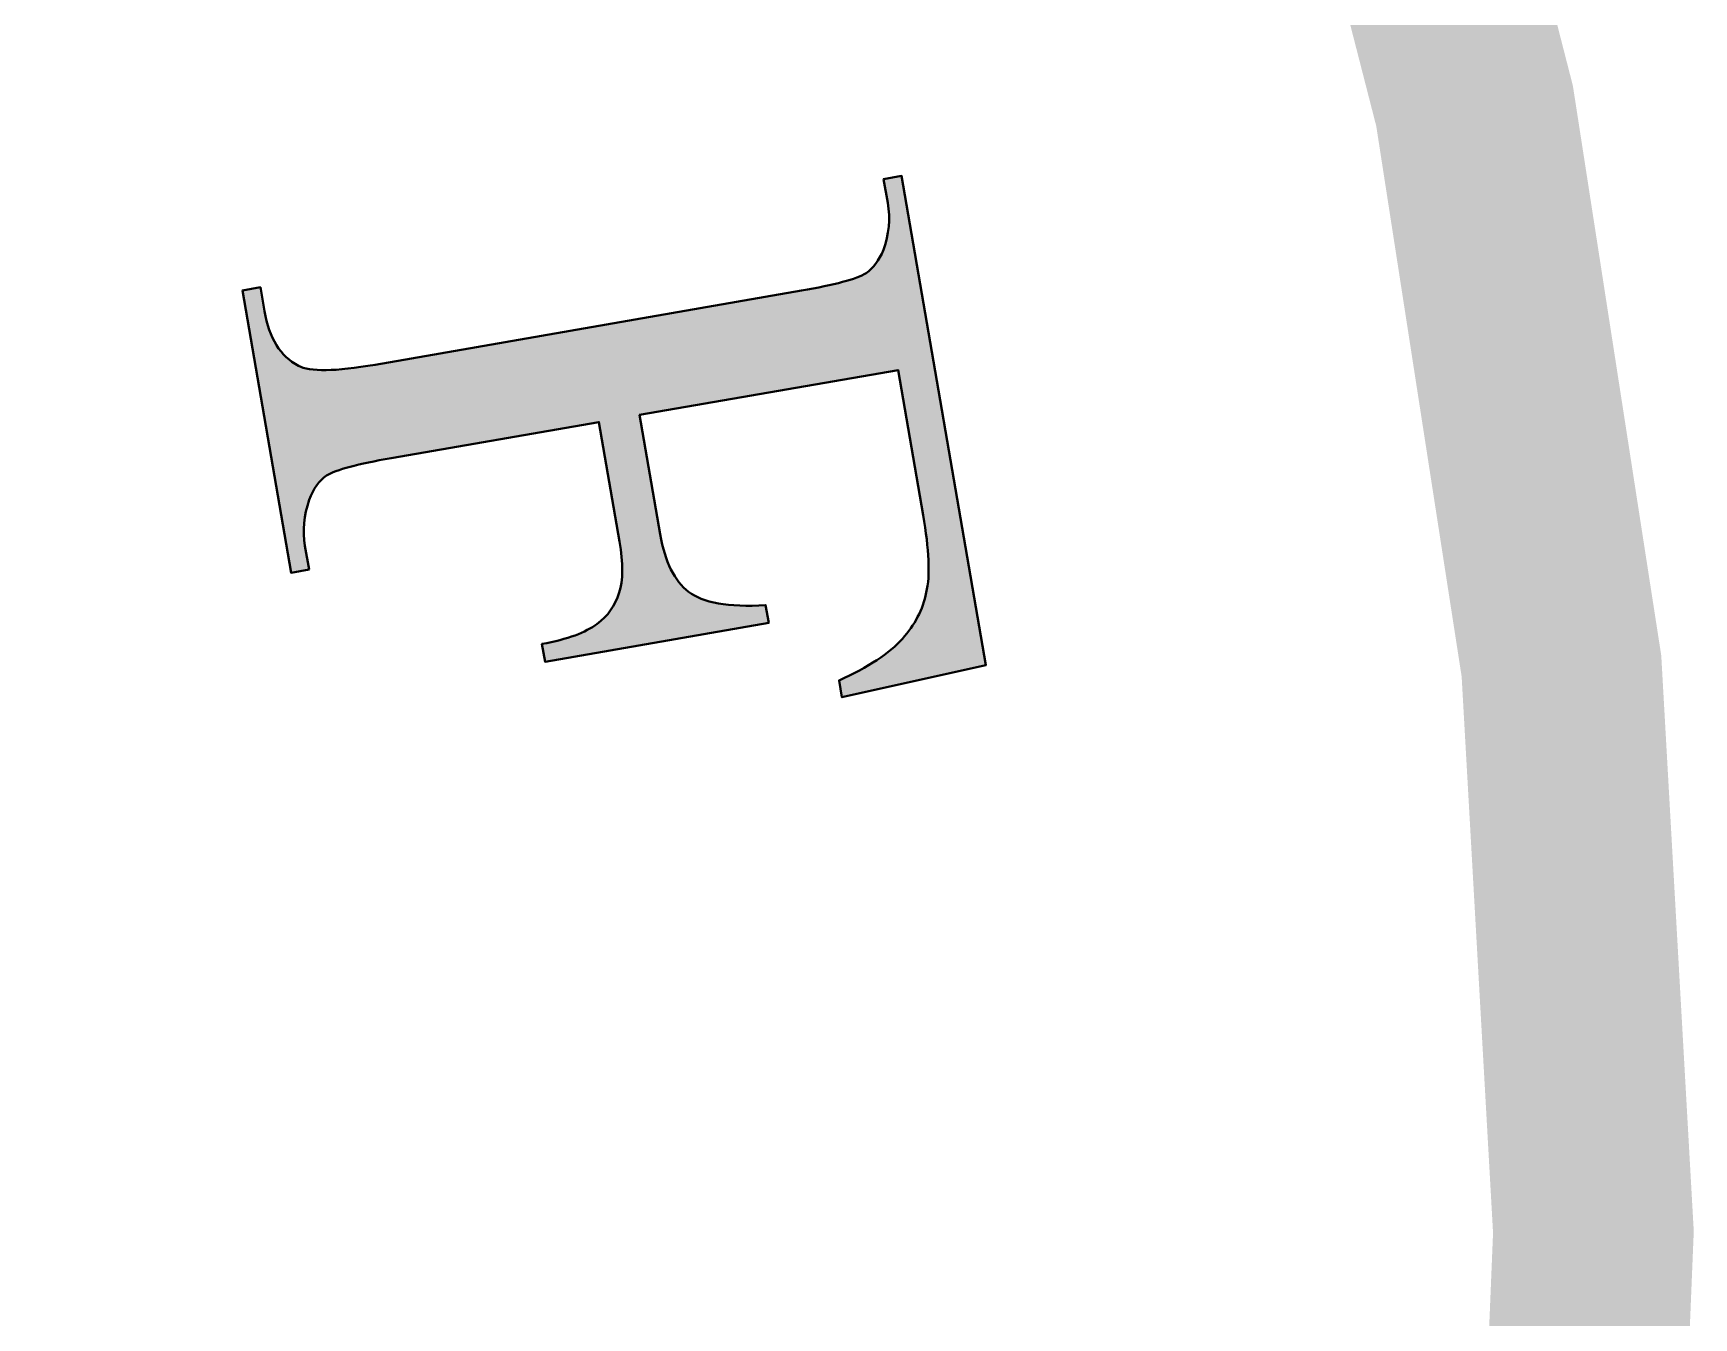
# Model space of a CAD drawing. Extents: x 96 to 963, y -1324 to 251.
# Drawn here: x 179.114 to 181.255, y 239.17 to 240.827 of the extents above; entities that cross this region are included whole.
import ezdxf

# ---------------------------------------------------------------- set-up
doc = ezdxf.new("R2010")
doc.units = 0
doc.header["$LTSCALE"] = 12
doc.header["$MEASUREMENT"] = 0
doc.layers.add('L18', color=4, linetype='CONTINUOUS')

# ---------------------------------------------------------------- blocks, each defined once
blk = doc.blocks.new('Statelogo_bw')
at = {"layer": 'L18'}
h = blk.add_hatch(color=256, dxfattribs=at)
edge = h.paths.add_edge_path()
edge.add_spline(control_points=[(-515.4716, -46.8921), (-515.463, -46.9426), (-515.4607, -46.9821), (-515.467, -47.0077), (-515.467, -47.0077), (-515.4718, -47.033), (-515.4846, -47.0566), (-515.5026, -47.0766), (-515.5026, -47.0766), (-515.5218, -47.0983), (-515.5534, -47.1191), (-515.5974, -47.139), (-515.5974, -47.139), (-515.5974, -47.139), (-515.593, -47.1642), (-515.593, -47.1642), (-515.593, -47.1642), (-515.593, -47.1642), (-515.3779, -47.1161), (-515.3779, -47.1161), (-515.3779, -47.1161), (-515.3779, -47.1161), (-515.504, -46.385), (-515.504, -46.385), (-515.504, -46.385), (-515.504, -46.385), (-515.5308, -46.3897), (-515.5308, -46.3897), (-515.5308, -46.3897), (-515.5308, -46.3897), (-515.5246, -46.4254), (-515.5246, -46.4254), (-515.5246, -46.4254), (-515.5205, -46.4491), (-515.5226, -46.4724), (-515.531, -46.4953), (-515.531, -46.4953), (-515.5373, -46.5117), (-515.5462, -46.5225), (-515.557, -46.5304), (-515.557, -46.5304), (-515.5708, -46.539), (-515.6045, -46.5479), (-515.6535, -46.5564), (-515.6535, -46.5564), (-515.6535, -46.5564), (-516.2909, -46.6671), (-516.2909, -46.6671), (-516.2909, -46.6671), (-516.3503, -46.6774), (-516.3885, -46.6779), (-516.4054, -46.6686), (-516.4054, -46.6686), (-516.4322, -46.6548), (-516.4492, -46.6272), (-516.4561, -46.5871), (-516.4561, -46.5871), (-516.4561, -46.5871), (-516.4623, -46.5514), (-516.4623, -46.5514), (-516.4623, -46.5514), (-516.4623, -46.5514), (-516.4891, -46.556), (-516.4891, -46.556), (-516.4891, -46.556), (-516.4891, -46.556), (-516.4163, -46.9781), (-516.4163, -46.9781), (-516.4163, -46.9781), (-516.4163, -46.9781), (-516.3895, -46.9734), (-516.3895, -46.9734), (-516.3895, -46.9734), (-516.3895, -46.9734), (-516.3957, -46.9378), (-516.3957, -46.9378), (-516.3957, -46.9378), (-516.3995, -46.9155), (-516.3974, -46.8922), (-516.3892, -46.8693), (-516.3892, -46.8693), (-516.383, -46.8514), (-516.3742, -46.8407), (-516.3633, -46.8327), (-516.3633, -46.8327), (-516.3495, -46.8241), (-516.3158, -46.8152), (-516.2668, -46.8067), (-516.2668, -46.8067), (-516.2668, -46.8067), (-515.9562, -46.7528), (-515.9562, -46.7528), (-515.9562, -46.7528), (-515.9562, -46.7528), (-515.9255, -46.9312), (-515.9255, -46.9312), (-515.9255, -46.9312), (-515.9199, -46.9639), (-515.92, -46.9899), (-515.926, -47.0078), (-515.926, -47.0078), (-515.9319, -47.0271), (-515.9429, -47.0428), (-515.9593, -47.0548), (-515.9593, -47.0548), (-515.9756, -47.0669), (-516.0028, -47.0777), (-516.0414, -47.0844), (-516.0414, -47.0844), (-516.0414, -47.0844), (-516.0367, -47.1111), (-516.0367, -47.1111), (-516.0367, -47.1111), (-516.0367, -47.1111), (-515.7025, -47.0531), (-515.7025, -47.0531), (-515.7025, -47.0531), (-515.7025, -47.0531), (-515.7071, -47.0264), (-515.7071, -47.0264), (-515.7071, -47.0264), (-515.7631, -47.03), (-515.8011, -47.0228), (-515.8222, -47.0066), (-515.8222, -47.0066), (-515.8434, -46.9904), (-515.8574, -46.9622), (-515.8646, -46.9206), (-515.8646, -46.9206), (-515.8646, -46.9206), (-515.8954, -46.7422), (-515.8954, -46.7422), (-515.8954, -46.7422), (-515.8954, -46.7422), (-515.5091, -46.6752), (-515.5091, -46.6752), (-515.5091, -46.6752), (-515.5091, -46.6752), (-515.4716, -46.8921), (-515.4716, -46.8921)], knot_values=[0, 0, 0, 0, 0.028571, 0.028571, 0.028571, 0.028571, 0.057143, 0.057143, 0.057143, 0.057143, 0.085714, 0.085714, 0.085714, 0.085714, 0.114286, 0.114286, 0.114286, 0.114286, 0.142857, 0.142857, 0.142857, 0.142857, 0.171429, 0.171429, 0.171429, 0.171429, 0.2, 0.2, 0.2, 0.2, 0.228571, 0.228571, 0.228571, 0.228571, 0.257143, 0.257143, 0.257143, 0.257143, 0.285714, 0.285714, 0.285714, 0.285714, 0.314286, 0.314286, 0.314286, 0.314286, 0.342857, 0.342857, 0.342857, 0.342857, 0.371429, 0.371429, 0.371429, 0.371429, 0.4, 0.4, 0.4, 0.4, 0.428571, 0.428571, 0.428571, 0.428571, 0.457143, 0.457143, 0.457143, 0.457143, 0.485714, 0.485714, 0.485714, 0.485714, 0.514286, 0.514286, 0.514286, 0.514286, 0.542857, 0.542857, 0.542857, 0.542857, 0.571429, 0.571429, 0.571429, 0.571429, 0.6, 0.6, 0.6, 0.6, 0.628571, 0.628571, 0.628571, 0.628571, 0.657143, 0.657143, 0.657143, 0.657143, 0.685714, 0.685714, 0.685714, 0.685714, 0.714286, 0.714286, 0.714286, 0.714286, 0.742857, 0.742857, 0.742857, 0.742857, 0.771429, 0.771429, 0.771429, 0.771429, 0.8, 0.8, 0.8, 0.8, 0.828571, 0.828571, 0.828571, 0.828571, 0.857143, 0.857143, 0.857143, 0.857143, 0.885714, 0.885714, 0.885714, 0.885714, 0.914286, 0.914286, 0.914286, 0.914286, 0.942857, 0.942857, 0.942857, 0.942857, 0.971429, 0.971429, 0.971429, 0.971429, 1, 1, 1, 1], degree=3, periodic=0)
at = {"layer": 'L18', "const_width": 0.3}
blk.add_lwpolyline([(-531.1029, -51.5711, 91.280282), (-531.2504, -51.2199, 0.010955)], format="xyb", close=True, dxfattribs=at)
at = {"layer": 'L18', "lineweight": 40}
blk.add_open_spline([(-515.4716, -46.8921), (-515.463, -46.9426), (-515.4607, -46.9821), (-515.467, -47.0077), (-515.467, -47.0077), (-515.4718, -47.033), (-515.4846, -47.0566), (-515.5026, -47.0766), (-515.5026, -47.0766), (-515.5218, -47.0983), (-515.5534, -47.1191), (-515.5974, -47.139), (-515.5974, -47.139), (-515.5974, -47.139), (-515.593, -47.1642), (-515.593, -47.1642), (-515.593, -47.1642), (-515.593, -47.1642), (-515.3779, -47.1161), (-515.3779, -47.1161), (-515.3779, -47.1161), (-515.3779, -47.1161), (-515.504, -46.385), (-515.504, -46.385), (-515.504, -46.385), (-515.504, -46.385), (-515.5308, -46.3897), (-515.5308, -46.3897), (-515.5308, -46.3897), (-515.5308, -46.3897), (-515.5246, -46.4254), (-515.5246, -46.4254), (-515.5246, -46.4254), (-515.5205, -46.4491), (-515.5226, -46.4724), (-515.531, -46.4953), (-515.531, -46.4953), (-515.5373, -46.5117), (-515.5462, -46.5225), (-515.557, -46.5304), (-515.557, -46.5304), (-515.5708, -46.539), (-515.6045, -46.5479), (-515.6535, -46.5564), (-515.6535, -46.5564), (-515.6535, -46.5564), (-516.2909, -46.6671), (-516.2909, -46.6671), (-516.2909, -46.6671), (-516.3503, -46.6774), (-516.3885, -46.6779), (-516.4054, -46.6686), (-516.4054, -46.6686), (-516.4322, -46.6548), (-516.4492, -46.6272), (-516.4561, -46.5871), (-516.4561, -46.5871), (-516.4561, -46.5871), (-516.4623, -46.5514), (-516.4623, -46.5514), (-516.4623, -46.5514), (-516.4623, -46.5514), (-516.4891, -46.556), (-516.4891, -46.556), (-516.4891, -46.556), (-516.4891, -46.556), (-516.4163, -46.9781), (-516.4163, -46.9781), (-516.4163, -46.9781), (-516.4163, -46.9781), (-516.3895, -46.9734), (-516.3895, -46.9734), (-516.3895, -46.9734), (-516.3895, -46.9734), (-516.3957, -46.9378), (-516.3957, -46.9378), (-516.3957, -46.9378), (-516.3995, -46.9155), (-516.3974, -46.8922), (-516.3892, -46.8693), (-516.3892, -46.8693), (-516.383, -46.8514), (-516.3742, -46.8407), (-516.3633, -46.8327), (-516.3633, -46.8327), (-516.3495, -46.8241), (-516.3158, -46.8152), (-516.2668, -46.8067), (-516.2668, -46.8067), (-516.2668, -46.8067), (-515.9562, -46.7528), (-515.9562, -46.7528), (-515.9562, -46.7528), (-515.9562, -46.7528), (-515.9255, -46.9312), (-515.9255, -46.9312), (-515.9255, -46.9312), (-515.9199, -46.9639), (-515.92, -46.9899), (-515.926, -47.0078), (-515.926, -47.0078), (-515.9319, -47.0271), (-515.9429, -47.0428), (-515.9593, -47.0548), (-515.9593, -47.0548), (-515.9756, -47.0669), (-516.0028, -47.0777), (-516.0414, -47.0844), (-516.0414, -47.0844), (-516.0414, -47.0844), (-516.0367, -47.1111), (-516.0367, -47.1111), (-516.0367, -47.1111), (-516.0367, -47.1111), (-515.7025, -47.0531), (-515.7025, -47.0531), (-515.7025, -47.0531), (-515.7025, -47.0531), (-515.7071, -47.0264), (-515.7071, -47.0264), (-515.7071, -47.0264), (-515.7631, -47.03), (-515.8011, -47.0228), (-515.8222, -47.0066), (-515.8222, -47.0066), (-515.8434, -46.9904), (-515.8574, -46.9622), (-515.8646, -46.9206), (-515.8646, -46.9206), (-515.8646, -46.9206), (-515.8954, -46.7422), (-515.8954, -46.7422), (-515.8954, -46.7422), (-515.8954, -46.7422), (-515.5091, -46.6752), (-515.5091, -46.6752), (-515.5091, -46.6752), (-515.5091, -46.6752), (-515.4716, -46.8921), (-515.4716, -46.8921)], degree=3, knots=[0, 0, 0, 0, 0.028571, 0.028571, 0.028571, 0.028571, 0.057143, 0.057143, 0.057143, 0.057143, 0.085714, 0.085714, 0.085714, 0.085714, 0.114286, 0.114286, 0.114286, 0.114286, 0.142857, 0.142857, 0.142857, 0.142857, 0.171429, 0.171429, 0.171429, 0.171429, 0.2, 0.2, 0.2, 0.2, 0.228571, 0.228571, 0.228571, 0.228571, 0.257143, 0.257143, 0.257143, 0.257143, 0.285714, 0.285714, 0.285714, 0.285714, 0.314286, 0.314286, 0.314286, 0.314286, 0.342857, 0.342857, 0.342857, 0.342857, 0.371429, 0.371429, 0.371429, 0.371429, 0.4, 0.4, 0.4, 0.4, 0.428571, 0.428571, 0.428571, 0.428571, 0.457143, 0.457143, 0.457143, 0.457143, 0.485714, 0.485714, 0.485714, 0.485714, 0.514286, 0.514286, 0.514286, 0.514286, 0.542857, 0.542857, 0.542857, 0.542857, 0.571429, 0.571429, 0.571429, 0.571429, 0.6, 0.6, 0.6, 0.6, 0.628571, 0.628571, 0.628571, 0.628571, 0.657143, 0.657143, 0.657143, 0.657143, 0.685714, 0.685714, 0.685714, 0.685714, 0.714286, 0.714286, 0.714286, 0.714286, 0.742857, 0.742857, 0.742857, 0.742857, 0.771429, 0.771429, 0.771429, 0.771429, 0.8, 0.8, 0.8, 0.8, 0.828571, 0.828571, 0.828571, 0.828571, 0.857143, 0.857143, 0.857143, 0.857143, 0.885714, 0.885714, 0.885714, 0.885714, 0.914286, 0.914286, 0.914286, 0.914286, 0.942857, 0.942857, 0.942857, 0.942857, 0.971429, 0.971429, 0.971429, 0.971429, 1, 1, 1, 1], dxfattribs=at)

msp = doc.modelspace()

# ---------------------------------------------------------------- block references
at = {"layer": 'L18', "xscale": 0.8627876480610333, "yscale": 0.8627876480610368, "zscale": 0.8627876480610333}
msp.add_blockref('Statelogo_bw', (625.0043, 280.6629), dxfattribs=at)

doc.saveas('drawing.dxf')
